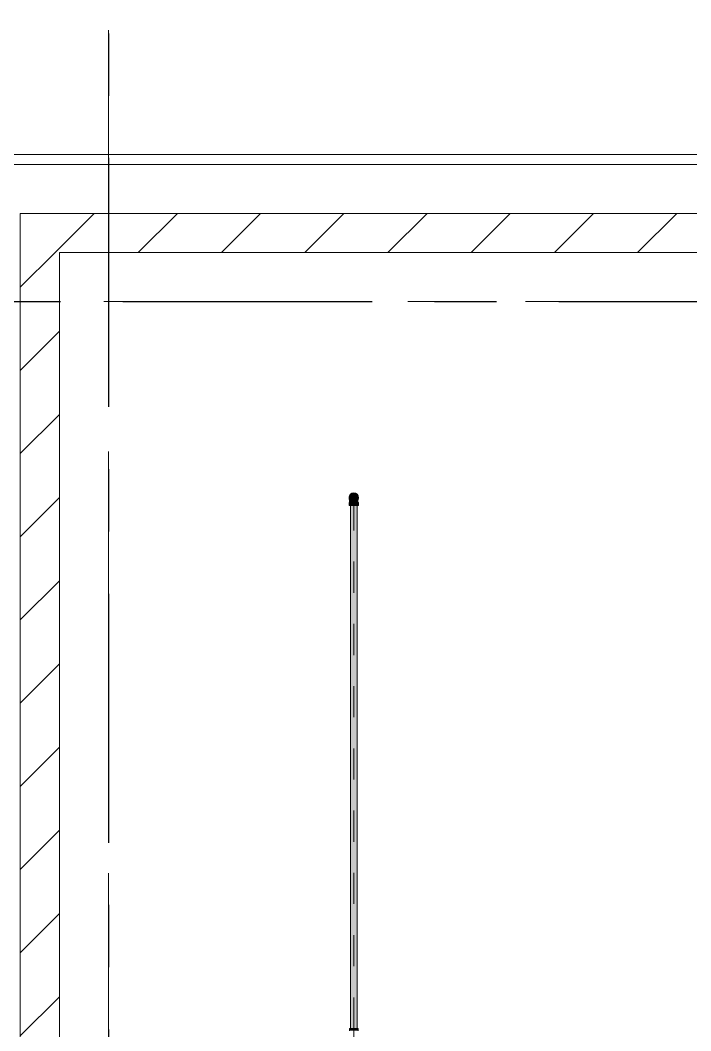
# Model space of a CAD drawing. Header units: millimetres. Extents: x -4000 to 187956, y -58990 to 162485.
# Drawn here: x 67550 to 70968, y 136731 to 141886 of the extents above; entities that cross this region are included whole.
import ezdxf

# ---------------------------------------------------------------- set-up
doc = ezdxf.new("R2010")
doc.units = ezdxf.units.MM
for name, pattern in [('Dash 1_16_', [317.5, 158.75, -158.75]), ('Grid Line', [2222.5, 1270, -317.5, 317.5, -317.5]), ('Grid Line 12_5mm', [2150, 1250, -300, 300, -300])]:
    doc.linetypes.add(name, pattern=pattern)
for name, color, linetype, lineweight in [('A-WALL', 113, 'Continuous', 13), ('A-WALL-PATT', 111, 'Continuous', 13), ('F-SPRN', 3, 'Continuous', 9), ('P-PIPE', 3, 'Continuous', 9), ('P-PIPE-CNTR', 3, 'Continuous', 9), ('S-GRID', 1, 'Continuous', 30)]:
    doc.layers.add(name, color=color, linetype=linetype, lineweight=lineweight)
pattern_1 = [(45, (0, 0), (-212.13203, 212.13203), [])]

# ---------------------------------------------------------------- blocks, each defined once
blk = doc.blocks.new('CMF2_NHAXUONG_A_rvt-1-FFS - TANG 1')
at = {"layer": 'A-WALL-PATT', "lineweight": 9}
h = blk.add_hatch(dxfattribs=at)
h.set_pattern_fill('FP_12', color=250, style=0, pattern_type=2)
h.set_pattern_definition(pattern_1)
h.paths.add_polyline_path([(67549.8, 140700.5), (98249.8, 140700.5), (98249.8, 140900), (67549.8, 140900)])
h = blk.add_hatch(dxfattribs=at)
h.set_pattern_fill('FP_12', color=250, style=0, pattern_type=2)
h.set_pattern_definition(pattern_1)
h.paths.add_polyline_path([(67749.8, 132002.1), (67749.8, 140700.5), (67549.8, 140700.5), (67549.8, 132002.1)])
at = {"layer": 'A-WALL', "color": 50, "lineweight": 15}
for p, q in [((98749.6, 141200), (66999.6, 141200)), ((98749.6, 141150), (66999.6, 141150)), ((67549.8, 140900), (98249.8, 140900)), ((67549.8, 140900), (67549.8, 140700.5)), ((98249.8, 140900), (67549.8, 140900)), ((67549.8, 140700.5), (67549.8, 132002.1)), ((67749.8, 140700.5), (83086.4, 140700.5)), ((67749.8, 132202.1), (67749.8, 140700.5))]:
    blk.add_line(p, q, dxfattribs=at)
at = {"layer": 'A-WALL', "color": 35, "lineweight": 15}
for p, q in [((78749.8, 141200), (66999.6, 141200)), ((67549.8, 140700.5), (67549.8, 140900)), ((67549.8, 140700.5), (67549.8, 132002.1)), ((67749.8, 140700.5), (78734.8, 140700.5)), ((67749.8, 132202.1), (67749.8, 140700.5))]:
    blk.add_line(p, q, dxfattribs=at)
at = {"layer": 'S-GRID', "linetype": 'Grid Line 12_5mm', "lineweight": 9}
for p, q in [((68000, 161185.2), (68000, -16487.4)), ((-824.3, 140450), (183641.1, 140450))]:
    blk.add_line(p, q, dxfattribs=at)
blk = doc.blocks.new('Sprinkler_Up - DN20-V60-FFS - TANG 1')
at = {"layer": 'F-SPRN', "transparency": 33554534}
for points in [[(-22.2, 0), (-3.9, 0.7), (-1.7, 2.9), (-1.2, 3.5), (-0.6, 4), (0.6, 4), (1.2, 3.5), (1.7, 2.9), (4.6, 0), (22.2, 0), (18, 13.1), (6.9, 21.2), (-6.9, 21.2), (-18, 13.1), (-20.5, 5.2)], [(0, -21.2), (6.9, -21.2), (18, -13.1), (22.2, 0), (3.9, -0.7), (1.7, -2.9), (1.2, -3.5), (0.6, -4), (-0.6, -4), (-1.2, -3.5), (-1.7, -2.9), (-4.6, 0), (-22.2, 0), (-18, -13.1), (-6.9, -21.2)], [(0, -16.7), (4.3, -16.1), (11.8, -11.8), (16.1, -4.3), (15, 6.3), (11.8, 11.8), (8.3, 14.4), (0, 16.7), (-4.3, 16.1), (-11.8, 11.8), (-16.1, 4.3), (-16.1, -4.3), (-11.8, -11.8), (-8.3, -14.4)], [(0, -15.6), (7.8, -13.5), (13.5, -7.8), (15.1, -4), (14.1, 6.3), (13.5, 7.8), (7.8, 13.5), (0, 15.6), (-7.8, 13.5), (-11, 11), (-15.1, 4), (-15.1, -4), (-11, -11), (-7.8, -13.5)], [(-10.9, -5.5), (-10.9, 5.4), (-14.5, 5.4), (-14.5, -5.5)], [(-7.7, -5.5), (-7.7, 5.4), (-10.9, 5.4), (-10.9, -5.5)], [(0, -5.5), (0, 5.4), (-7.7, 5.4), (-7.7, -5.5)], [(0, 0), (5.7, 0), (2.9, 4.9), (-2.9, 4.9), (-5.7, 0)], [(2.9, -4.9), (5.7, 0), (-5.7, 0), (-2.9, -4.9)], [(-4.6, 0), (4.6, 0), (0, 4.6)], [(0, -4.6), (4.6, 0), (-4.6, 0)], [(0, -2.6), (1.3, 0), (-1.8, 0)], [(-1.3, 0), (1.8, 0), (0, 2.6)], [(7.7, -5.5), (7.7, 5.4), (0, 5.4), (0, -5.5)], [(10.9, -5.5), (10.9, 5.4), (7.7, 5.4), (7.7, -5.5)], [(14.5, -5.5), (14.5, 5.4), (10.9, 5.4), (10.9, -5.5)]]:
    blk.add_hatch(color=1, dxfattribs=at).paths.add_polyline_path(points)
at = {"layer": 'F-SPRN', "color": 1}
for p, q in [((-11.5, 5.4), (-14.5, 5.4)), ((-14.5, 5.4), (-11.3, 5.4)), ((-14.5, 5.4), (-14.5, 3.7)), ((-14.5, 3.3), (-14.5, 0)), ((-11.5, 5.4), (-11.5, 4)), ((-10.9, 1.9), (-10.9, 3.6)), ((-10.8, 5.4), (-8, 5.4)), ((-8.1, 5.4), (-10.8, 5.4)), ((-8.1, 5.4), (-8.1, 2.8)), ((-8.1, 2.5), (-8.1, 0.7)), ((-7.7, 4.8), (-7.7, 2.7)), ((-7.7, 4.8), (-7.7, 2.7)), ((-7.7, 2.1), (-7.7, 0.5)), ((-7.7, 2.1), (-7.7, 0.5)), ((-6.7, 5.4), (-4.7, 5.4)), ((-5.8, 3.8), (-5.8, 2.2)), ((-2.1, 0), (-2.1, 0)), ((-2.1, 0), (-2.1, -0.1)), ((0, 2.1), (-0.1, 2.1)), ((2.1, 0), (2.1, 0.1)), ((2.1, 0), (2.1, 0)), ((4.7, 5.4), (6.5, 5.4)), ((7.7, 5.4), (10.8, 5.4)), ((7.7, 5.2), (7.7, 2.7)), ((7.7, 5.2), (7.7, 2.7)), ((7.7, 2.3), (7.7, 0.5)), ((7.7, 2.3), (7.7, 0.5)), ((10.8, 5.4), (8.1, 5.4)), ((8.1, 5.4), (8.1, 2.8)), ((8.1, 2.5), (8.1, 0.4)), ((10.9, 5.4), (14.5, 5.4)), ((10.9, 3.6), (10.9, 0.2)), ((14.5, 5.4), (11.5, 5.4)), ((11.5, 5.4), (11.5, 4)), ((11.5, 3), (11.5, 0.2)), ((14.5, 5.4), (14.5, -5.5)), ((-14.5, -1.3), (-14.5, -3.7)), ((-11.1, -5.5), (-14.5, -5.5)), ((-14.5, -5.5), (-11.5, -5.5)), ((-10.9, -2.6), (-10.9, -1.3)), ((-10.8, -5.5), (-8.1, -5.5)), ((-7.8, -5.5), (-10.8, -5.5)), ((-8.1, -4.2), (-8.1, -5.5)), ((-7.7, -2.7), (-7.7, -4)), ((-7.7, -2.7), (-7.7, -4)), ((-7, -5.5), (-5.8, -5.5)), ((-4.8, -5.5), (-7, -5.5)), ((-5.8, -2.3), (-5.8, -3.8)), ((0, -2.1), (0.1, -2.1)), ((7, -5.5), (4.8, -5.5)), ((5.8, -2.2), (5.8, -3.8)), ((5.8, -5.5), (7, -5.5)), ((7.7, -0.5), (7.7, -2.3)), ((7.7, -0.5), (7.7, -2.3)), ((7.7, -2.7), (7.7, -5.4)), ((7.7, -2.7), (7.7, -5.4)), ((10.8, -5.5), (7.7, -5.5)), ((8.1, -0.4), (8.1, -2.5)), ((8.1, -2.8), (8.1, -5.5)), ((8.1, -5.5), (10.8, -5.5)), ((10.9, -0.2), (10.9, -3.6)), ((14.5, -5.5), (10.9, -5.5)), ((11.5, -0.2), (11.5, -3)), ((11.5, -4), (11.5, -5.5)), ((11.5, -5.5), (14.5, -5.5))]:
    blk.add_line(p, q, dxfattribs=at)
at = {"layer": 'F-SPRN', "color": 1, "flags": 128}
for points in [[(-0.6, 2), (-0.7, 2), (-0.8, 1.9), (-0.9, 1.9), (-0.9, 1.9), (-1, 1.8), (-1.1, 1.8), (-1.2, 1.7), (-1.2, 1.7), (-1.3, 1.6), (-1.4, 1.6), (-1.4, 1.5), (-1.5, 1.5), (-1.5, 1.4), (-1.6, 1.3), (-1.6, 1.3), (-1.7, 1.2), (-1.7, 1.1), (-1.8, 1.1), (-1.8, 1), (-1.9, 0.9), (-1.9, 0.8), (-1.9, 0.8), (-2, 0.7), (-2, 0.6), (-2, 0.5), (-2, 0.5), (-2, 0.4), (-2.1, 0.3), (-2.1, 0.2), (-2.1, 0.1), (-2.1, 0)], [(-0.5, 2), (-0.6, 2), (-0.6, 2)], [(-0.1, 2.1), (-0.1, 2.1), (-0.2, 2.1), (-0.3, 2.1), (-0.4, 2), (-0.5, 2)], [(2.1, 0.1), (2.1, 0.2), (2.1, 0.2), (2.1, 0.3), (2, 0.4), (2, 0.5), (2, 0.6), (2, 0.7), (1.9, 0.7), (1.9, 0.8), (1.9, 0.9), (1.8, 1), (1.8, 1), (1.8, 1.1), (1.7, 1.2), (1.7, 1.2), (1.6, 1.3), (1.6, 1.4), (1.5, 1.4), (1.4, 1.5), (1.4, 1.5), (1.3, 1.6), (1.3, 1.7), (1.2, 1.7), (1.1, 1.7), (1.1, 1.8), (1, 1.8), (0.9, 1.9), (0.8, 1.9), (0.8, 1.9), (0.7, 2), (0.6, 2), (0.5, 2), (0.4, 2), (0.4, 2), (0.3, 2.1), (0.2, 2.1), (0.1, 2.1), (0, 2.1)], [(-2.1, -0.1), (-2.1, -0.2), (-2.1, -0.2), (-2.1, -0.3)], [(-2.1, -0.3), (-2, -0.4), (-2, -0.5), (-2, -0.6), (-2, -0.7), (-1.9, -0.7), (-1.9, -0.8), (-1.9, -0.9), (-1.8, -1), (-1.8, -1), (-1.8, -1.1), (-1.7, -1.2), (-1.7, -1.2), (-1.6, -1.3), (-1.6, -1.4), (-1.5, -1.4), (-1.4, -1.5), (-1.4, -1.5), (-1.3, -1.6), (-1.3, -1.7), (-1.2, -1.7), (-1.1, -1.7), (-1.1, -1.8), (-1, -1.8), (-0.9, -1.9), (-0.8, -1.9), (-0.8, -1.9), (-0.7, -2), (-0.6, -2), (-0.5, -2), (-0.4, -2), (-0.4, -2), (-0.3, -2.1), (-0.2, -2.1), (-0.1, -2.1), (0, -2.1)], [(0.1, -2.1), (0.1, -2.1), (0.2, -2.1), (0.3, -2.1), (0.4, -2), (0.5, -2), (0.6, -2), (0.6, -2), (0.7, -2), (0.8, -1.9), (0.9, -1.9), (0.9, -1.9), (1, -1.8), (1.1, -1.8), (1.2, -1.7), (1.2, -1.7), (1.3, -1.6), (1.4, -1.6), (1.4, -1.5), (1.5, -1.5), (1.5, -1.4), (1.6, -1.3), (1.6, -1.3), (1.7, -1.2), (1.7, -1.1), (1.8, -1.1), (1.8, -1), (1.9, -0.9), (1.9, -0.8), (1.9, -0.8), (2, -0.7), (2, -0.6), (2, -0.5), (2, -0.5), (2, -0.4), (2.1, -0.3), (2.1, -0.2), (2.1, -0.1), (2.1, 0)]]:
    blk.add_lwpolyline(points, dxfattribs=at)
at = {"layer": 'F-SPRN', "color": 1}
for radius, start, end in [(22.2, 360, 180), (21.9, 165.6773, 179.2615), (21.9, 144.7698, 162.401), (21.9, 126.6942, 143.2701), (16.7, 167.6802, 180), (16.7, 167.6802, 180), (16.7, 157.6142, 164.9693), (16.7, 157.6142, 164.9693), (15.6, 166.4265, 180), (15.6, 166.4265, 180), (15.6, 156.3845, 165), (15.6, 156.3845, 165), (16.7, 136.7213, 149.931), (16.7, 136.7213, 149.931), (15.6, 150.9409, 156.0102), (15.6, 150.9409, 156.0102), (15.6, 138.4214, 150), (15.6, 138.4214, 150), (21.9, 108.2621, 125.7507), (16.7, 121.4181, 130.5751), (16.7, 121.4181, 130.5751), (15.6, 120.5262, 133.2078), (15.6, 120.5262, 133.2078), (16.7, 106.5995, 120), (16.7, 106.5995, 120), (15.6, 114.4363, 119.9813), (15.6, 114.4363, 119.9813), (21.9, 99.348, 107.901), (4.63, 155.7832, 180), (4.63, 155.7832, 180), (16.7, 96.4143, 105), (16.7, 96.4143, 105), (4.63, 109.0192, 138.2703), (4.63, 109.0192, 138.2703), (21.9, 90.145, 98.8503), (15.6, 95.5762, 100.6843), (15.6, 95.5762, 100.6843), (2.56, 109.0192, 168.8278), (2.56, 109.0192, 168.8278), (2.04, 109.0192, 180), (16.7, 83.0684, 90), (16.7, 83.0684, 90), (4.63, 17.9592, 90), (4.63, 17.9592, 90), (3.81, 57.0577, 90), (2.56, 14.5599, 90), (2.56, 14.5599, 90), (2.04, 10.4703, 90), (21.9, 72.5583, 89.4624), (15.6, 75.573, 80.5892), (15.6, 75.573, 80.5892), (3.81, 16.1605, 43.8358), (15.6, 67.5614, 74.5481), (15.6, 67.5614, 74.5481), (16.7, 60, 75), (16.7, 60, 75), (15.6, 60.0187, 65.5637), (15.6, 60.0187, 65.5637), (21.9, 54.2493, 71.7379), (15.6, 46.7922, 60), (15.6, 46.7922, 60), (16.7, 49.4249, 58.5819), (16.7, 49.4249, 58.5819), (15.6, 30, 41.5786), (15.6, 30, 41.5786), (16.7, 30, 43.2787), (16.7, 30, 43.2787), (21.9, 36.7299, 53.3058), (15.6, 23.9898, 29.5646), (15.6, 23.9898, 29.5646), (15.6, 15, 23.6155), (15.6, 15, 23.6155), (15.6, 360, 13.6618), (15.6, 0, 13.6618), (16.7, 15, 22.3858), (16.7, 15, 22.3858), (16.7, 360, 12.3198), (16.7, 0, 12.3198), (21.9, 17.599, 35.2302), (21.9, 0.7385, 14.3227), (22.2, 180, 360), (21.9, 180.7385, 194.3227), (21.9, 195.1849, 215.2302), (21.9, 216.7299, 233.3058), (16.7, 180, 192.3198), (16.7, 180, 192.3198), (16.7, 195.0307, 204.6121), (16.7, 195.0307, 204.6121), (15.6, 181.9082, 193.6618), (15.6, 181.9082, 193.6618), (15.6, 197.3339, 209.5646), (15.6, 197.3339, 209.5646), (16.7, 210.069, 223.2787), (16.7, 210.069, 223.2787), (15.6, 212.5472, 221.5786), (15.6, 212.5472, 221.5786), (21.9, 234.2493, 251.7379), (16.7, 229.4249, 238.5819), (16.7, 229.4249, 238.5819), (15.6, 233.795, 240), (15.6, 233.795, 240), (16.7, 240, 255), (16.7, 240, 255), (15.6, 240.0187, 254.5481), (15.6, 240.0187, 254.5481), (21.9, 252.5583, 269.4624), (4.63, 197.9592, 0), (4.63, 197.9592, 360), (15.6, 255, 267.64), (15.6, 255, 267.64), (3.81, 196.1605, 360), (2.56, 191.1677, 0), (2.56, 191.1677, 360), (2.04, 190.4703, 0), (16.7, 263.0684, 270), (16.7, 263.0684, 270), (21.9, 270.145, 278.8503), (15.6, 275.5762, 280.6843), (15.6, 275.5762, 280.6843), (16.7, 276.4143, 285), (16.7, 276.4143, 285), (21.9, 279.348, 287.901), (16.7, 286.5995, 300), (16.7, 286.5995, 300), (15.6, 294.4363, 299.9813), (15.6, 294.4363, 299.9813), (21.9, 288.2621, 305.7507), (15.6, 300, 313.2078), (15.6, 300, 313.2078), (16.7, 301.4181, 310.5751), (16.7, 301.4181, 310.5751), (15.6, 318.4214, 330), (15.6, 318.4214, 330), (16.7, 316.7213, 330), (16.7, 316.7213, 330), (21.9, 306.6942, 323.2701), (15.6, 330.4354, 345), (15.6, 330.4354, 336.3845), (15.6, 339.6139, 345), (15.6, 346.3382, 360), (15.6, 346.3382, 360), (16.7, 335.3879, 345), (16.7, 335.3879, 345), (16.7, 347.6802, 360), (16.7, 347.6802, 360), (21.9, 324.7698, 344.8151), (21.9, 345.6773, 359.2615)]:
    blk.add_arc((0, 0), radius, start, end, dxfattribs=at)
blk = doc.blocks.new('Steel_Elbow_Threaded_HoaPhat - Standard-V111-FFS - TANG 1')
at = {"layer": 'P-PIPE', "lineweight": 13, "transparency": 33554534}
for points in [[(69250, 139426), (69256.2, 139426.8), (69262.1, 139429.2), (69267.1, 139433), (69270.9, 139438), (69273.3, 139443.8), (69274.1, 139450.1), (69273.3, 139456.4), (69270.9, 139462.1), (69267.1, 139467.1), (69262.1, 139471), (69256.2, 139473.4), (69250, 139474.2), (69243.8, 139473.4), (69237.9, 139471), (69233, 139467.1), (69229.1, 139462.1), (69226.7, 139456.3), (69225.9, 139450.1), (69226.7, 139443.8), (69229.1, 139438), (69233, 139433), (69237.9, 139429.2), (69243.8, 139426.8)], [(69233, 139409.5), (69250, 139409.5), (69250, 139424.7), (69225.9, 139424.7), (69226.7, 139409.5), (69229.1, 139409.5)], [(69274.1, 139409.5), (69273.3, 139424.7), (69250, 139424.7), (69250, 139409.5), (69273.3, 139409.5)]]:
    blk.add_hatch(color=1, dxfattribs=at).paths.add_polyline_path(points)
h = blk.add_hatch(color=1, dxfattribs=at)
h.paths.add_polyline_path([(69233.1, 139434.9), (69230.5, 139439.5), (69231.4, 139435.6)])
h.paths.add_polyline_path([(69230.4, 139424.7), (69250, 139424.7), (69250, 139428.9), (69242.8, 139430.2), (69244.1, 139428.3), (69236.6, 139433), (69232.6, 139437.1), (69233.8, 139431.9), (69231.4, 139435.6), (69229.1, 139441.6), (69229.4, 139433), (69230.5, 139433.3), (69230.6, 139429.2), (69229.3, 139428.9)])
h = blk.add_hatch(color=1, dxfattribs=at)
h.paths.add_polyline_path([(69257.2, 139430.2), (69259.7, 139430.2), (69255.9, 139428.3)])
h.paths.add_polyline_path([(69268.3, 139424.7), (69269.7, 139428.5), (69269.9, 139435.9), (69270.2, 139440), (69268.8, 139439.5), (69262.8, 139432.6), (69257.2, 139430.2), (69250, 139428.9), (69250, 139424.7), (69266, 139424.7)])
h.paths.add_polyline_path([(69265.7, 139433.4), (69266.1, 139435.6), (69268.2, 139436.4)])
at = {"layer": 'P-PIPE', "color": 20, "lineweight": 13}
for p, q in [((69228.9, 139450.1), (69228.9, 139450.1)), ((69228.9, 139442.9), (69228.9, 139443.6)), ((69228.9, 139442.2), (69228.9, 139442.9)), ((69228.9, 139439), (69228.9, 139439.8)), ((69228.9, 139438.2), (69228.9, 139439)), ((69229, 139452.6), (69229.1, 139453.5)), ((69229.5, 139455.1), (69229.7, 139455.9)), ((69233, 139462.7), (69233.6, 139463.4)), ((69234.7, 139464.7), (69235.3, 139465.3)), ((69236.5, 139466.4), (69237.2, 139466.9)), ((69237.2, 139466.9), (69237.9, 139467.4)), ((69239.3, 139468.3), (69240, 139468.7)), ((69241.6, 139469.5), (69242.3, 139469.8)), ((69242.3, 139469.8), (69243.1, 139470.1)), ((69249.8, 139471.2), (69250, 139471.2)), ((69252.5, 139471.1), (69253.4, 139471)), ((69261.2, 139468), (69261.9, 139467.5)), ((69264.6, 139465.4), (69265.2, 139464.8)), ((69266.3, 139463.6), (69266.8, 139462.9)), ((69266.8, 139462.9), (69267.3, 139462.2)), ((69267.3, 139462.2), (69267.8, 139461.5)), ((69267.8, 139461.5), (69268.2, 139460.8)), ((69268.2, 139460.8), (69268.7, 139460.1)), ((69268.7, 139460.1), (69269, 139459.3)), ((69269, 139459.3), (69269.4, 139458.5)), ((69270.3, 139456.2), (69270.5, 139455.3)), ((69270.8, 139453.7), (69271, 139452.8)), ((69271.1, 139451.2), (69271.2, 139450.3)), ((69271.2, 139450.3), (69271.2, 139450.1)), ((69271.2, 139450.1), (69271.2, 139450.1)), ((69271.2, 139445.1), (69271.2, 139444.4)), ((69271.2, 139444.4), (69271.2, 139443.8)), ((69271.2, 139443.8), (69271.2, 139443.1)), ((69271.2, 139439.2), (69271.2, 139438.4)), ((69225.9, 139424.7), (69225.9, 139409.5)), ((69230.3, 139424.7), (69225.9, 139424.7)), ((69250, 139424.7), (69225.9, 139424.7)), ((69225.9, 139409.5), (69233, 139409.5)), ((69225.9, 139409.5), (69250, 139409.5)), ((69228.9, 139424.7), (69230.1, 139424.7)), ((69229.2, 139424.7), (69242.8, 139424.7)), ((69230.1, 139424.7), (69231.7, 139424.7)), ((69233, 139424.7), (69230.3, 139424.7)), ((69231.7, 139424.7), (69232.8, 139424.7)), ((69233.8, 139424.7), (69236.4, 139424.7)), ((69233.8, 139409.5), (69237.9, 139409.5)), ((69242.7, 139424.7), (69234, 139424.7)), ((69236.4, 139424.7), (69242.8, 139424.7)), ((69238.2, 139409.5), (69250, 139409.5)), ((69243.7, 139424.7), (69250, 139424.7)), ((69243.7, 139424.7), (69250, 139424.7)), ((69250, 139424.7), (69243.8, 139424.7)), ((69256.2, 139424.7), (69250, 139424.7)), ((69274.1, 139424.7), (69250, 139424.7)), ((69250, 139424.7), (69256.3, 139424.7)), ((69250, 139424.7), (69256.3, 139424.7)), ((69250, 139409.5), (69261.8, 139409.5)), ((69250, 139409.5), (69274.1, 139409.5)), ((69257.2, 139424.7), (69263.6, 139424.7)), ((69257.2, 139424.7), (69271.2, 139424.7)), ((69266, 139424.7), (69257.3, 139424.7)), ((69262.1, 139409.5), (69266.2, 139409.5)), ((69263.6, 139424.7), (69266.2, 139424.7)), ((69268.5, 139424.7), (69267.1, 139424.7)), ((69267.1, 139409.5), (69273.3, 139409.5)), ((69267.2, 139424.7), (69268.3, 139424.7)), ((69268.3, 139424.7), (69270.8, 139424.7)), ((69274.1, 139424.7), (69268.5, 139424.7)), ((69273.3, 139409.5), (69274.1, 139409.5)), ((69274.1, 139409.5), (69274.1, 139424.7))]:
    blk.add_line(p, q, dxfattribs=at)
at = {"layer": 'P-PIPE', "color": 20, "lineweight": 13, "flags": 128}
for points in [[(69228.9, 139450.1), (69228.9, 139450.9), (69228.9, 139451.8), (69229, 139452.6)], [(69228.9, 139449.7), (69228.9, 139449.9), (69228.9, 139450), (69228.9, 139450.1)], [(69228.9, 139449.3), (69228.9, 139449.5), (69228.9, 139449.7)], [(69228.9, 139448.4), (69228.9, 139448.7), (69228.9, 139449), (69228.9, 139449.3)], [(69228.9, 139447.5), (69228.9, 139448), (69228.9, 139448.4)], [(69228.9, 139446.1), (69228.9, 139446.6), (69228.9, 139447.1), (69228.9, 139447.5)], [(69228.9, 139444.9), (69228.9, 139445.5), (69228.9, 139446.1)], [(69228.9, 139443.6), (69228.9, 139444.3), (69228.9, 139444.9)], [(69228.9, 139439.8), (69228.9, 139440.6), (69228.9, 139441.4), (69228.9, 139442.2)], [(69228.9, 139424.7), (69228.9, 139425.7), (69228.9, 139426.7), (69228.9, 139427.7), (69228.9, 139428.7), (69228.9, 139429.7), (69228.9, 139430.7), (69228.9, 139431.7), (69228.9, 139432.7), (69228.9, 139433.6), (69228.9, 139434.6), (69228.9, 139435.5), (69228.9, 139436.4), (69228.9, 139437.3), (69228.9, 139438.2)], [(69229.1, 139453.5), (69229.3, 139454.3), (69229.5, 139455.1)], [(69229.7, 139455.9), (69229.9, 139456.7), (69230.2, 139457.5), (69230.5, 139458.3), (69230.9, 139459.1), (69231.2, 139459.9)], [(69231.2, 139459.9), (69231.6, 139460.6), (69232.1, 139461.3)], [(69232.1, 139461.3), (69232.5, 139462), (69233, 139462.7)], [(69233.6, 139463.4), (69234.1, 139464), (69234.7, 139464.7)], [(69235.3, 139465.3), (69235.9, 139465.8), (69236.5, 139466.4)], [(69237.9, 139467.4), (69238.6, 139467.9), (69239.3, 139468.3)], [(69240, 139468.7), (69240.8, 139469.1), (69241.6, 139469.5)], [(69243.1, 139470.1), (69243.9, 139470.3), (69244.8, 139470.6)], [(69244.8, 139470.6), (69245.6, 139470.8), (69246.4, 139470.9)], [(69246.4, 139470.9), (69247.2, 139471.1), (69248.1, 139471.1)], [(69248.1, 139471.1), (69248.9, 139471.2), (69249.8, 139471.2)], [(69250, 139471.2), (69250.8, 139471.2), (69251.7, 139471.2), (69252.5, 139471.1)], [(69253.4, 139471), (69254.2, 139470.8), (69255, 139470.6)], [(69255, 139470.6), (69255.8, 139470.4), (69256.7, 139470.2)], [(69256.7, 139470.2), (69257.5, 139469.9), (69258.2, 139469.6), (69259, 139469.2), (69259.8, 139468.8)], [(69259.8, 139468.8), (69260.5, 139468.4), (69261.2, 139468)], [(69261.9, 139467.5), (69262.6, 139467.1), (69263.3, 139466.5)], [(69263.3, 139466.5), (69263.9, 139466), (69264.6, 139465.4)], [(69265.2, 139464.8), (69265.8, 139464.2), (69266.3, 139463.6)], [(69269.4, 139458.5), (69269.7, 139457.8), (69270, 139457), (69270.3, 139456.2)], [(69270.5, 139455.3), (69270.7, 139454.5), (69270.8, 139453.7)], [(69271, 139452.8), (69271.1, 139452), (69271.1, 139451.2)], [(69271.2, 139450.1), (69271.2, 139450), (69271.2, 139449.9), (69271.2, 139449.8), (69271.2, 139449.6)], [(69271.2, 139449.6), (69271.2, 139449.4), (69271.2, 139449.1)], [(69271.2, 139449.1), (69271.2, 139448.8), (69271.2, 139448.5), (69271.2, 139448.1)], [(69271.2, 139448.1), (69271.2, 139447.7), (69271.2, 139447.2)], [(69271.2, 139447.2), (69271.2, 139446.7), (69271.2, 139446.2)], [(69271.2, 139446.2), (69271.2, 139445.6), (69271.2, 139445.1)], [(69271.2, 139443.1), (69271.2, 139442.4), (69271.2, 139441.6), (69271.2, 139440.9), (69271.2, 139440.1), (69271.2, 139439.2)], [(69271.2, 139438.4), (69271.2, 139437.5), (69271.2, 139436.6), (69271.2, 139435.7), (69271.2, 139434.8), (69271.2, 139433.9), (69271.2, 139432.9), (69271.2, 139432), (69271.2, 139431), (69271.2, 139430), (69271.2, 139429), (69271.2, 139428), (69271.2, 139427), (69271.2, 139426), (69271.2, 139424.9), (69271.2, 139424.7)]]:
    blk.add_lwpolyline(points, dxfattribs=at)
at = {"layer": 'P-PIPE', "color": 20, "lineweight": 13}
for radius, start, end in [(24.1, 90, 270), (24.1, 165, 210), (24.1, 90, 164.8633), (24.1, 164.8633, 165), (21.1, 172.2328, 178.0289), (21.1, 181.9562, 187.2796), (24.1, 210, 270), (21.1, 165.7343, 170), (21.1, 195.0335, 203.6422), (21.1, 154.6252, 162.3991), (21.1, 205.3678, 209.9924), (21.1, 150.0026, 154.1966), (21.1, 213.7408, 218.4146), (21.1, 130, 141.5729), (21.1, 218.9512, 230), (21.1, 112.9314, 123.6981), (21.1, 99.9303, 104.963), (21.1, 91.1041, 98.9613), (24.1, 0, 90), (24.1, 270, 90), (21.1, 75.037, 90), (24.1, 270, 0), (21.1, 54.2198, 67.6765), (21.1, 38.4271, 50), (21.1, 310, 321.0488), (21.1, 321.5854, 326.2592), (21.1, 25.3748, 29.9974), (21.1, 330.0076, 334.6322), (21.1, 17.6009, 24.7351), (21.1, 336.3578, 344.9665), (21.1, 10, 14.2657), (21.1, 345.7465, 350), (21.1, 1.9711, 7.7672), (21.1, 352.7204, 358.0438), (21.1, 234.1976, 239.9895), (21.1, 240.7988, 247.0623), (21.1, 255.0343, 270), (21.1, 270, 275.2662), (21.1, 279.9464, 284.9657), (21.1, 292.3295, 305.8024)]:
    blk.add_arc((69250, 139450.1), radius, start, end, dxfattribs=at)
blk = doc.blocks.new('Steel_Transition_Threaded_HoaPhat - Standard-V92-FFS - TANG 1')
at = {"layer": 'P-PIPE', "lineweight": 13, "transparency": 33554534}
h = blk.add_hatch(color=1, dxfattribs=at)
h.paths.add_polyline_path([(49550, 139427.6), (49555.8, 139428.4), (49561.3, 139430.6), (49565.9, 139434.2), (49569.5, 139438.8), (49571.7, 139444.3), (49572.5, 139450.1), (49571.5, 139456.4), (49569.5, 139461.3), (49565.9, 139466), (49561.3, 139469.6), (49555.8, 139471.8), (49550, 139472.6), (49544.2, 139471.8), (49538.8, 139469.6), (49534.1, 139466), (49530.5, 139461.3), (49528.3, 139455.9), (49527.5, 139450.1), (49528.3, 139444.3), (49530.5, 139438.8), (49534.1, 139434.2), (49538.8, 139430.6), (49544.2, 139428.4)])
h.paths.add_polyline_path([(49550, 139430), (49544.8, 139430.7), (49540, 139432.7), (49535.8, 139435.9), (49532.6, 139440), (49530.6, 139444.9), (49529.9, 139450.1), (49531, 139456.4), (49532.6, 139460.1), (49535.8, 139464.3), (49540, 139467.5), (49544.8, 139469.5), (49550, 139470.2), (49555.2, 139469.5), (49560.1, 139467.5), (49564.2, 139464.3), (49569, 139456.4), (49569.4, 139455.3), (49570.1, 139450.1), (49569.4, 139444.9), (49567.4, 139440), (49564.2, 139435.9), (49560.1, 139432.7), (49555.2, 139430.7)])
for points in [[(49550, 139430), (49550, 139433.7), (49541.8, 139435.9), (49535.8, 139441.9), (49533.6, 139450.1), (49535.8, 139458.3), (49541.8, 139464.3), (49550, 139466.5), (49550, 139470.2), (49544.8, 139469.5), (49540, 139467.5), (49535.8, 139464.3), (49531, 139456.4), (49530.6, 139455.3), (49529.9, 139450.1), (49530.6, 139444.9), (49532.6, 139440), (49535.8, 139435.9), (49540, 139432.7), (49544.8, 139430.7)], [(49550, 139431.6), (49554.8, 139432.2), (49559.3, 139434.1), (49563.1, 139437), (49566, 139440.8), (49567.9, 139445.3), (49568.5, 139450.1), (49567.2, 139456.4), (49566, 139459.3), (49563.1, 139463.2), (49559.3, 139466.1), (49554.8, 139468), (49550, 139468.6), (49545.2, 139468), (49540.8, 139466.1), (49536.9, 139463.2), (49532.8, 139456.4), (49532.1, 139454.9), (49531.5, 139450.1), (49532.1, 139445.3), (49534, 139440.8), (49536.9, 139437), (49540.8, 139434.1), (49545.2, 139432.2)], [(49550, 139430), (49555.2, 139430.7), (49560.1, 139432.7), (49564.2, 139435.9), (49567.4, 139440), (49569.4, 139444.9), (49570.1, 139450.1), (49569, 139456.4), (49567.4, 139460.1), (49564.2, 139464.3), (49560.1, 139467.5), (49555.2, 139469.5), (49550, 139470.2), (49550, 139466.5), (49558.2, 139464.3), (49564.2, 139458.3), (49566.4, 139450.1), (49564.2, 139441.9), (49558.2, 139435.9), (49550, 139433.7)]]:
    blk.add_hatch(color=1, dxfattribs=at).paths.add_polyline_path(points)
at = {"layer": 'P-PIPE', "color": 20, "lineweight": 13}
for radius, start, end in [(22.5, 90, 270), (22.5, 90, 270), (20.1, 166.0499, 193.9501), (20.1, 161.6229, 165), (20.1, 197.2551, 210), (20.1, 150, 161.6229), (18.5, 166.5939, 193.4061), (18.5, 166.5939, 193.4061), (18.5, 159.9387, 165), (18.5, 159.9387, 165), (18.5, 195, 202.3768), (18.5, 195, 202.3768), (20.1, 128.8856, 148.1553), (20.1, 211.8447, 231.1144), (16.4, 168.5467, 178.9063), (16.4, 184.8393, 191.4533), (18.5, 136.4297, 150), (18.5, 136.4297, 150), (18.5, 210, 223.5703), (18.5, 210, 223.5703), (16.4, 158.0319, 163.506), (16.4, 143.5463, 150), (16.4, 210.6635, 216.4537), (18.5, 123.4976, 133.2041), (18.5, 123.4976, 133.2041), (18.5, 226.7959, 236.5024), (18.5, 226.7959, 236.5024), (20.1, 109.6859, 125.0043), (16.4, 230.4733, 236.6389), (16.4, 121.0738, 128.0319), (18.5, 106.819, 120), (18.5, 106.819, 120), (16.4, 115.1607, 120), (16.4, 240, 246.5955), (16.4, 107.4657, 111.9681), (20.1, 100.9975, 105), (18.5, 91.4353, 103.2046), (18.5, 91.4353, 103.2046), (16.4, 96.2132, 104.6042), (20.1, 90.5246, 98.5089), (22.5, 270, 90), (22.5, 270, 90), (18.5, 78.0986, 90), (18.5, 78.0986, 90), (20.1, 75.0607, 87.9279), (18.5, 60, 75), (18.5, 60, 75), (16.4, 66.9681, 72.9388), (20.1, 54.9957, 75), (16.4, 293.4045, 300), (16.4, 50.4733, 56.6389), (18.5, 46.7959, 56.5024), (18.5, 46.7959, 56.5024), (18.5, 303.4976, 313.2041), (18.5, 303.4976, 313.2041), (20.1, 31.8447, 51.1144), (20.1, 308.8856, 328.1553), (16.4, 30, 38.0319), (18.5, 30, 43.5703), (18.5, 30, 43.5703), (18.5, 316.4297, 330), (18.5, 316.4297, 330), (16.4, 338.0319, 342.8691), (16.4, 353.5463, 8.0319), (18.5, 337.6232, 345), (18.5, 337.6232, 345), (20.1, 18.3771, 30), (18.5, 15, 20.0613), (18.5, 15, 20.0613), (20.1, 330, 342.7449), (18.5, 346.5939, 13.4061), (18.5, 346.5939, 13.4061), (20.1, 15, 18.3771), (20.1, 346.0499, 13.9501), (20.1, 234.9957, 255), (18.5, 240, 255), (18.5, 240, 255), (16.4, 250.3629, 255), (20.1, 255.0607, 267.9279), (18.5, 258.0986, 270), (18.5, 258.0986, 270), (16.4, 264.1652, 268.506), (20.1, 270.5246, 278.5089), (18.5, 271.4353, 283.2046), (18.5, 271.4353, 283.2046), (16.4, 276.2132, 283.9063), (20.1, 280.9975, 285), (16.4, 287.4657, 291.9681), (18.5, 286.819, 300), (18.5, 286.819, 300), (20.1, 289.6859, 305.0043)]:
    blk.add_arc((49550, 139450.1), radius, start, end, dxfattribs=at)

msp = doc.modelspace()

# ---------------------------------------------------------------- block references
at = {"lineweight": 5}
msp.add_blockref('CMF2_NHAXUONG_A_rvt-1-FFS - TANG 1', (0, 0), dxfattribs=at)

# ---------------------------------------------------------------- next in the draw order: hatches: boundary and pattern name
at = {"layer": 'P-PIPE', "transparency": 33554534}
for points in [[(69241.7, 139435.6), (69242.8, 139437.6), (69241.7, 139441.7), (69242.8, 139445.9), (69245.8, 139449), (69257.2, 139454.3), (69258.4, 139458.4), (69257.2, 139462.6), (69255.9, 139464.3), (69250, 139466.8), (69241.7, 139464.6), (69235.5, 139458.4), (69233.3, 139450.1), (69235.5, 139441.7), (69238.2, 139438.3)], [(69250, 139433.4), (69258.4, 139435.6), (69261.8, 139438.3), (69266.1, 139445.8), (69266.1, 139454.4), (69261.8, 139461.9), (69258.4, 139464.6), (69250, 139466.8), (69245.7, 139466.2), (69238.2, 139461.9), (69233.9, 139454.4), (69233.9, 139445.8), (69238.2, 139438.3), (69241.7, 139435.6)], [(69250, 136742.6), (69250, 139409.5), (69233.3, 139409.5), (69233.9, 136742.6), (69245.7, 136742.6)], [(69250, 136742.6), (69266.7, 136742.6), (69266.1, 139409.5), (69250, 139409.5), (69250, 136828.3)], [(69265.9, 136730.8), (69272.5, 136730.8), (69271.7, 136742.6), (69227.5, 136742.6), (69228.3, 136730.8), (69261.3, 136730.8)]]:
    msp.add_hatch(color=1, dxfattribs=at).paths.add_polyline_path(points)

# ---------------------------------------------------------------- next in the draw order: linework, layer by layer
at = {"layer": 'P-PIPE', "color": 20, "lineweight": 13}
for p, q in [((69233.3, 139409.5), (69233.3, 136742.6)), ((69237.9, 139409.5), (69233.3, 139409.5)), ((69261.8, 139409.5), (69238.2, 139409.5)), ((69266.7, 139409.5), (69262.1, 139409.5)), ((69266.7, 136742.6), (69266.7, 139409.5)), ((69227.5, 136742.6), (69227.5, 136730.8)), ((69233.2, 136742.6), (69227.5, 136742.6)), ((69272.5, 136742.6), (69227.5, 136742.6)), ((69233.3, 136742.6), (69233.9, 136742.6)), ((69234, 136742.6), (69238.2, 136742.6)), ((69238.1, 136742.6), (69234.1, 136742.6)), ((69238.7, 136742.6), (69261.3, 136742.6)), ((69261.3, 136742.6), (69238.8, 136742.6)), ((69261.8, 136742.6), (69266, 136742.6)), ((69265.9, 136742.6), (69261.9, 136742.6)), ((69266.1, 136742.6), (69266.7, 136742.6)), ((69272.5, 136742.6), (69266.8, 136742.6)), ((69272.5, 136730.8), (69272.5, 136742.6))]:
    msp.add_line(p, q, dxfattribs=at)
at = {"layer": 'P-PIPE', "color": 1}
for centre, radius, start, end in [((69250, 139450.1), 16.7, 170.1108, 177.203), ((69250, 139450.1), 16.7, 182.797, 189.8892), ((69250, 139450.1), 16.7, 190.2154, 195.2487), ((69250, 139450.1), 16.7, 157.579, 164.2722), ((69250, 139450.1), 16.7, 231.8726, 237.203), ((69250, 139441.7), 8.35, 172.0327, 181.5407), ((69250, 139441.7), 8.35, 199.9004, 209.0413), ((69250, 139441.7), 8.35, 131.0366, 150), ((69250, 139441.7), 8.35, 226.6998, 237.8461), ((69250, 139441.7), 8.35, 115.6806, 125.5287), ((69250, 139441.7), 8.35, 100.6842, 114.0387), ((69250, 139441.7), 8.35, 90, 100.6842), ((69250, 139458.4), 8.35, 270, 280.6842), ((69250, 139458.4), 8.35, 69.0027, 79.2369), ((69250, 139458.4), 8.35, 316.3183, 330), ((69250, 139458.4), 8.35, 20.1285, 29.0413), ((69250, 139458.4), 8.35, 8.0385, 17.9918), ((69250, 139458.4), 8.35, 352.2824, 1.6717), ((69250, 139450.1), 16.7, 46.0317, 57.203), ((69250, 139450.1), 16.7, 308.1274, 313.9683), ((69250, 139450.1), 16.7, 39.3092, 45.2846), ((69250, 139450.1), 16.7, 314.7154, 320.6908), ((69250, 139450.1), 16.7, 32.3031, 39.2955), ((69250, 139450.1), 16.7, 26.1093, 31.0974), ((69250, 139450.1), 16.7, 328.9026, 336.686), ((69250, 139450.1), 16.7, 16.9375, 22.421), ((69250, 139450.1), 16.7, 337.2636, 343.0625), ((69250, 139450.1), 16.7, 4.3093, 9.8892), ((69250, 139441.7), 8.35, 249.0027, 259.2369), ((69250, 139450.1), 16.7, 264.6626, 273.5288)]:
    msp.add_arc(centre, radius, start, end, dxfattribs=at)
at = {"layer": 'P-PIPE-CNTR', "color": 1, "linetype": 'Dash 1_16_'}
for p, q in [((69225, 139450.1), (69227.5, 139450.1)), ((69227.8, 139450.1), (69231.5, 139450.1)), ((69231.5, 139450.1), (69233.3, 139450.1)), ((69236.9, 139450.1), (69240.4, 139450.1)), ((69240.4, 139450.1), (69242.3, 139450.1)), ((69245.4, 139450.1), (69247.6, 139450.1)), ((69248.7, 139450.1), (69250, 139450.1)), ((69250, 139472.6), (69250, 139475.1)), ((69250, 139471.2), (69250, 139472.6)), ((69250, 139468.6), (69250, 139470.2)), ((69250, 139463.6), (69250, 139465.2)), ((69250, 139459.8), (69250, 139462.6)), ((69250, 139456.4), (69250, 139459.1)), ((69250, 139452.6), (69250, 139454.3)), ((69250, 139450.1), (69250, 139452.1)), ((69250, 139448), (69250, 139450.1)), ((69250, 139450.1), (69251.3, 139450.1)), ((69250, 139445.9), (69250, 139447.5)), ((69250, 139441.1), (69250, 139444.6)), ((69250, 139438.1), (69250, 139440.4)), ((69250, 139435), (69250, 139436.5)), ((69251.8, 139450.1), (69254.6, 139450.1)), ((69255.7, 139450.1), (69263.5, 139450.1)), ((69266.4, 139450.1), (69268.5, 139450.1)), ((69268.5, 139450.1), (69272.2, 139450.1)), ((69272.5, 139450.1), (69275, 139450.1)), ((69250, 139432.2), (69250, 139433.4)), ((69250, 139430), (69250, 139431.6)), ((69250, 139427.6), (69250, 139428.9)), ((69250, 139425.1), (69250, 139427.6)), ((69250, 136742.6), (69250, 139409.5)), ((69250, 136742.6), (69250, 139409.5))]:
    msp.add_line(p, q, dxfattribs=at)
at = {"layer": 'P-PIPE-CNTR', "color": 20, "lineweight": 13}
for p, q in [((69250, 139449.5), (69250, 139450.1)), ((69250, 139447.7), (69250, 139449.2)), ((69250, 139442.6), (69250, 139446)), ((69250, 139441.4), (69250, 139442.6)), ((69250, 139438.8), (69250, 139440.8)), ((69250, 139435.7), (69250, 139437.2)), ((69250, 139432.9), (69250, 139434.1)), ((69250, 139430.5), (69250, 139432.2)), ((69250, 139428), (69250, 139429.4)), ((69250, 139426.1), (69250, 139427.9)), ((69250, 139424.7), (69250, 139426.1)), ((69250, 139409.5), (69250, 139424.7)), ((69250, 136693.6), (69250, 136742.6))]:
    msp.add_line(p, q, dxfattribs=at)
at = {"layer": 'S-GRID', "linetype": 'Grid Line'}
for p, q in [((68000, 161185.2), (68000, -16487.4)), ((-824.3, 140450), (183641.1, 140450))]:
    msp.add_line(p, q, dxfattribs=at)

# ---------------------------------------------------------------- next in the draw order: block references
at = {"layer": 'F-SPRN', "color": 1}
msp.add_blockref('Sprinkler_Up - DN20-V60-FFS - TANG 1', (69250, 139450.1), dxfattribs=at)
at = {"layer": 'P-PIPE', "color": 20, "lineweight": 13}
for name, p in [('Steel_Elbow_Threaded_HoaPhat - Standard-V111-FFS - TANG 1', (0, 0)), ('Steel_Transition_Threaded_HoaPhat - Standard-V92-FFS - TANG 1', (19700, 0))]:
    msp.add_blockref(name, p, dxfattribs=at)

doc.saveas('drawing.dxf')
